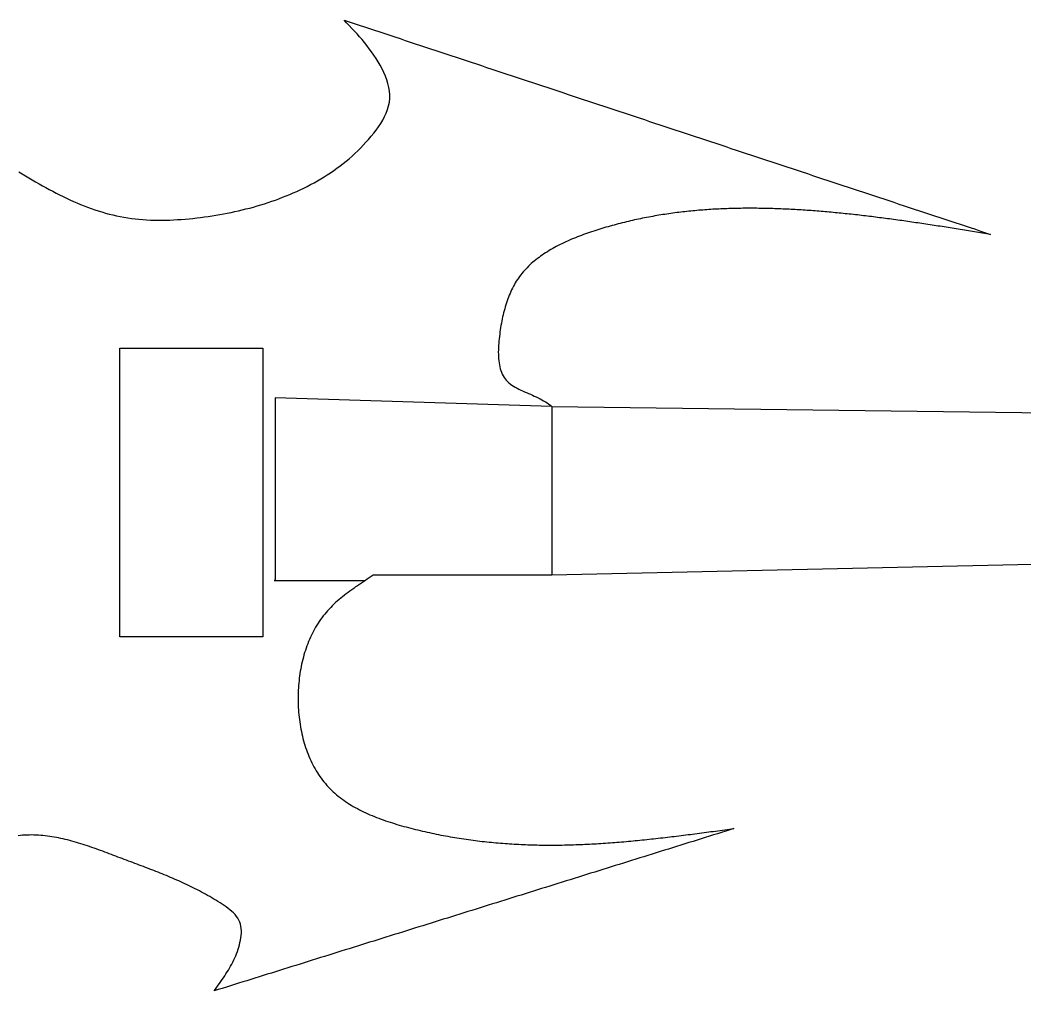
# Model space of a CAD drawing. Extents: x 19 to 405, y 18 to 182.
# Drawn here: x 136.4 to 249.8, y 26.7 to 136.2 of the extents above; entities that cross this region are included whole.
import ezdxf

# ---------------------------------------------------------------- set-up
doc = ezdxf.new("R2010")
doc.units = 0
doc.layers.get('0').update_dxf_attribs({"linetype": 'CONTINUOUS'})

msp = doc.modelspace()

# ---------------------------------------------------------------- linework, layer by layer
for p, q in [((196.4631, 92.6347), (165.237, 93.6276)), ((165.237, 93.6276), (165.237, 73.0005)), ((196.4631, 92.6347), (196.4631, 73.5869)), ((196.4631, 92.6347), (335.2717, 90.8984)), ((335.2717, 76.7033), (196.4631, 73.5869)), ((165.237, 73.0005), (165.0966, 73.0005)), ((165.0966, 73.0005), (175.3938, 73.0005)), ((196.4631, 73.5869), (176.2974, 73.5869))]:
    msp.add_line(p, q)
msp.add_lwpolyline([(163.8313, 66.6271), (147.6987, 66.6271), (147.6987, 99.2281), (163.8313, 99.2281)], close=True)
for points in [[(136.299, 119.117, 0), (136.677, 118.883, 0), (137.056, 118.651, 0), (137.436, 118.422, 0), (137.817, 118.196, 0), (138.198, 117.972, 0), (138.581, 117.752, 0), (138.964, 117.535, 0), (139.349, 117.322, 0), (139.735, 117.112, 0), (140.121, 116.907, 0), (140.509, 116.706, 0), (140.898, 116.509, 0), (141.289, 116.317, 0), (141.68, 116.13, 0), (142.073, 115.949, 0), (142.468, 115.772, 0), (142.864, 115.601, 0), (143.261, 115.436, 0), (143.66, 115.277, 0), (144.06, 115.124, 0), (144.462, 114.977, 0), (144.866, 114.837, 0), (145.272, 114.704, 0), (145.679, 114.578, 0), (146.088, 114.459, 0), (146.499, 114.348, 0), (146.912, 114.245, 0), (147.327, 114.149, 0), (147.744, 114.062, 0), (148.163, 113.983, 0), (148.584, 113.913, 0), (149.007, 113.851, 0), (149.433, 113.798, 0), (149.86, 113.754, 0), (150.289, 113.718, 0), (150.719, 113.69, 0), (151.151, 113.669, 0), (151.584, 113.656, 0), (152.018, 113.649, 0), (152.453, 113.65, 0), (152.889, 113.657, 0), (153.325, 113.67, 0), (153.762, 113.688, 0), (154.198, 113.713, 0), (154.635, 113.742, 0), (155.071, 113.777, 0), (155.507, 113.816, 0), (155.942, 113.86, 0), (156.377, 113.908, 0), (156.81, 113.959, 0), (157.243, 114.015, 0), (157.675, 114.075, 0), (158.106, 114.139, 0), (158.536, 114.208, 0), (158.965, 114.28, 0), (159.393, 114.357, 0), (159.819, 114.439, 0), (160.245, 114.525, 0), (160.669, 114.615, 0), (161.092, 114.71, 0), (161.514, 114.81, 0), (161.935, 114.914, 0), (162.354, 115.023, 0), (162.772, 115.137, 0), (163.189, 115.256, 0), (163.604, 115.38, 0), (164.017, 115.509, 0), (164.43, 115.642, 0), (164.84, 115.781, 0), (165.249, 115.926, 0), (165.657, 116.075, 0), (166.062, 116.23, 0), (166.466, 116.39, 0), (166.868, 116.556, 0), (167.268, 116.727, 0), (167.665, 116.904, 0), (168.06, 117.087, 0), (168.453, 117.276, 0), (168.842, 117.47, 0), (169.228, 117.671, 0), (169.612, 117.878, 0), (169.992, 118.091, 0), (170.368, 118.311, 0), (170.741, 118.537, 0), (171.11, 118.77, 0), (171.474, 119.009, 0), (171.835, 119.255, 0), (172.191, 119.508, 0), (172.543, 119.768, 0), (172.89, 120.035, 0), (173.232, 120.309, 0), (173.569, 120.591, 0), (173.9, 120.879, 0), (174.227, 121.176, 0), (174.548, 121.479, 0), (174.863, 121.791, 0), (175.172, 122.11, 0), (175.475, 122.437, 0), (175.772, 122.771, 0), (176.062, 123.114, 0), (176.346, 123.465, 0), (176.622, 123.824, 0), (176.887, 124.191, 0), (177.137, 124.566, 0), (177.368, 124.947, 0), (177.577, 125.335, 0), (177.76, 125.73, 0), (177.913, 126.131, 0), (178.033, 126.537, 0), (178.115, 126.949, 0), (178.156, 127.366, 0), (178.157, 127.787, 0), (178.121, 128.211, 0), (178.051, 128.636, 0), (177.95, 129.06, 0), (177.82, 129.484, 0), (177.665, 129.904, 0), (177.488, 130.319, 0), (177.291, 130.729, 0), (177.077, 131.132, 0), (176.85, 131.526, 0), (176.612, 131.911, 0), (176.366, 132.284, 0), (176.112, 132.648, 0), (175.851, 133.002, 0), (175.584, 133.348, 0), (175.311, 133.687, 0), (175.033, 134.019, 0), (174.75, 134.345, 0), (174.464, 134.666, 0), (174.175, 134.983, 0), (173.883, 135.296, 0), (173.589, 135.607, 0), (173.293, 135.916, 0), (172.998, 136.225, 0)], [(172.998, 136.225, 0), (173.572, 136.034, 0), (174.147, 135.844, 0), (174.721, 135.654, 0), (175.296, 135.463, 0), (175.87, 135.273, 0), (176.445, 135.083, 0), (177.019, 134.892, 0), (177.594, 134.702, 0), (178.168, 134.512, 0), (178.743, 134.321, 0), (179.317, 134.131, 0), (179.892, 133.941, 0), (180.466, 133.75, 0), (181.041, 133.56, 0), (181.615, 133.369, 0), (182.19, 133.179, 0), (182.764, 132.989, 0), (183.339, 132.798, 0), (183.913, 132.608, 0), (184.488, 132.418, 0), (185.062, 132.227, 0), (185.637, 132.037, 0), (186.211, 131.847, 0), (186.786, 131.656, 0), (187.36, 131.466, 0), (187.935, 131.275, 0), (188.509, 131.085, 0), (189.084, 130.895, 0), (189.658, 130.704, 0), (190.233, 130.514, 0), (190.807, 130.324, 0), (191.382, 130.133, 0), (191.957, 129.943, 0), (192.531, 129.753, 0), (193.106, 129.562, 0), (193.68, 129.372, 0), (194.255, 129.181, 0), (194.829, 128.991, 0), (195.404, 128.801, 0), (195.978, 128.61, 0), (196.553, 128.42, 0), (197.127, 128.23, 0), (197.702, 128.039, 0), (198.276, 127.849, 0), (198.851, 127.659, 0), (199.425, 127.468, 0), (200, 127.278, 0), (200.574, 127.087, 0), (201.149, 126.897, 0), (201.723, 126.707, 0), (202.298, 126.516, 0), (202.872, 126.326, 0), (203.447, 126.136, 0), (204.021, 125.945, 0), (204.596, 125.755, 0), (205.17, 125.565, 0), (205.745, 125.374, 0), (206.319, 125.184, 0), (206.894, 124.993, 0), (207.468, 124.803, 0), (208.043, 124.613, 0), (208.617, 124.422, 0), (209.192, 124.232, 0), (209.766, 124.042, 0), (210.341, 123.851, 0), (210.915, 123.661, 0), (211.49, 123.471, 0), (212.065, 123.28, 0), (212.639, 123.09, 0), (213.214, 122.899, 0), (213.788, 122.709, 0), (214.363, 122.519, 0), (214.937, 122.328, 0), (215.512, 122.138, 0), (216.086, 121.948, 0), (216.661, 121.757, 0), (217.235, 121.567, 0), (217.81, 121.377, 0), (218.384, 121.186, 0), (218.959, 120.996, 0), (219.533, 120.805, 0), (220.108, 120.615, 0), (220.682, 120.425, 0), (221.257, 120.234, 0), (221.831, 120.044, 0), (222.406, 119.854, 0), (222.98, 119.663, 0), (223.555, 119.473, 0), (224.129, 119.283, 0), (224.704, 119.092, 0), (225.278, 118.902, 0), (225.853, 118.711, 0), (226.427, 118.521, 0), (227.002, 118.331, 0), (227.576, 118.14, 0), (228.151, 117.95, 0), (228.725, 117.76, 0), (229.3, 117.569, 0), (229.874, 117.379, 0), (230.449, 117.189, 0), (231.024, 116.998, 0), (231.598, 116.808, 0), (232.173, 116.617, 0), (232.747, 116.427, 0), (233.322, 116.237, 0), (233.896, 116.046, 0), (234.471, 115.856, 0), (235.045, 115.666, 0), (235.62, 115.475, 0), (236.194, 115.285, 0), (236.769, 115.095, 0), (237.343, 114.904, 0), (237.918, 114.714, 0), (238.492, 114.524, 0), (239.067, 114.333, 0), (239.641, 114.143, 0), (240.216, 113.952, 0), (240.79, 113.762, 0), (241.365, 113.572, 0), (241.939, 113.381, 0), (242.514, 113.191, 0), (243.088, 113.001, 0), (243.663, 112.81, 0), (244.237, 112.62, 0), (244.812, 112.43, 0), (245.386, 112.239, 0), (245.961, 112.049, 0)], [(245.961, 112.049, 0), (245.733, 112.086, 0), (245.505, 112.123, 0), (245.277, 112.159, 0), (245.049, 112.196, 0), (244.821, 112.233, 0), (244.592, 112.27, 0), (244.364, 112.307, 0), (244.136, 112.343, 0), (243.908, 112.38, 0), (243.68, 112.417, 0), (243.452, 112.453, 0), (243.224, 112.49, 0), (242.996, 112.526, 0), (242.768, 112.563, 0), (242.54, 112.599, 0), (242.312, 112.636, 0), (242.084, 112.672, 0), (241.856, 112.708, 0), (241.628, 112.744, 0), (241.4, 112.78, 0), (241.172, 112.816, 0), (240.944, 112.851, 0), (240.716, 112.887, 0), (240.488, 112.922, 0), (240.26, 112.958, 0), (240.032, 112.993, 0), (239.804, 113.028, 0), (239.576, 113.063, 0), (239.348, 113.098, 0), (239.12, 113.132, 0), (238.892, 113.167, 0), (238.664, 113.201, 0), (238.436, 113.235, 0), (238.209, 113.269, 0), (237.981, 113.303, 0), (237.753, 113.337, 0), (237.525, 113.37, 0), (237.297, 113.404, 0), (237.069, 113.437, 0), (236.841, 113.47, 0), (236.614, 113.502, 0), (236.386, 113.535, 0), (236.158, 113.567, 0), (235.93, 113.599, 0), (235.703, 113.631, 0), (235.475, 113.662, 0), (235.247, 113.694, 0), (235.019, 113.725, 0), (234.792, 113.756, 0), (234.564, 113.786, 0), (234.337, 113.816, 0), (234.109, 113.846, 0), (233.881, 113.876, 0), (233.654, 113.906, 0), (233.426, 113.935, 0), (233.199, 113.964, 0), (232.971, 113.993, 0), (232.744, 114.021, 0), (232.516, 114.049, 0), (232.289, 114.077, 0), (232.061, 114.104, 0), (231.834, 114.132, 0), (231.606, 114.158, 0), (231.379, 114.185, 0), (231.151, 114.211, 0), (230.924, 114.237, 0), (230.697, 114.262, 0), (230.47, 114.288, 0), (230.242, 114.312, 0), (230.015, 114.337, 0), (229.788, 114.361, 0), (229.561, 114.385, 0), (229.333, 114.408, 0), (229.106, 114.431, 0), (228.879, 114.454, 0), (228.652, 114.476, 0), (228.425, 114.498, 0), (228.198, 114.519, 0), (227.971, 114.54, 0), (227.744, 114.561, 0), (227.517, 114.581, 0), (227.29, 114.601, 0), (227.063, 114.62, 0), (226.836, 114.639, 0), (226.609, 114.658, 0), (226.382, 114.676, 0), (226.156, 114.693, 0), (225.929, 114.711, 0), (225.702, 114.727, 0), (225.475, 114.744, 0), (225.249, 114.759, 0), (225.022, 114.775, 0), (224.795, 114.79, 0), (224.569, 114.804, 0), (224.342, 114.818, 0), (224.116, 114.831, 0), (223.889, 114.844, 0), (223.663, 114.857, 0), (223.436, 114.869, 0), (223.21, 114.88, 0), (222.984, 114.891, 0), (222.757, 114.901, 0), (222.531, 114.911, 0), (222.305, 114.92, 0), (222.078, 114.929, 0), (221.852, 114.938, 0), (221.626, 114.945, 0), (221.4, 114.952, 0), (221.174, 114.959, 0), (220.948, 114.965, 0), (220.722, 114.97, 0), (220.496, 114.975, 0), (220.27, 114.98, 0), (220.044, 114.983, 0), (219.818, 114.987, 0), (219.592, 114.989, 0), (219.367, 114.991, 0), (219.141, 114.992, 0), (218.915, 114.993, 0), (218.689, 114.993, 0), (218.464, 114.993, 0), (218.238, 114.991, 0), (218.012, 114.989, 0), (217.787, 114.987, 0), (217.561, 114.984, 0), (217.335, 114.98, 0), (217.11, 114.975, 0), (216.884, 114.97, 0), (216.658, 114.964, 0), (216.433, 114.957, 0), (216.207, 114.95, 0), (215.982, 114.941, 0), (215.756, 114.932, 0), (215.53, 114.923, 0), (215.305, 114.912, 0), (215.079, 114.901, 0), (214.853, 114.889, 0), (214.627, 114.876, 0), (214.401, 114.863, 0), (214.176, 114.848, 0), (213.95, 114.833, 0), (213.724, 114.817, 0), (213.498, 114.8, 0), (213.272, 114.783, 0), (213.046, 114.764, 0), (212.82, 114.745, 0), (212.594, 114.724, 0), (212.368, 114.703, 0), (212.141, 114.681, 0), (211.915, 114.658, 0), (211.689, 114.634, 0), (211.462, 114.61, 0), (211.236, 114.584, 0), (211.009, 114.558, 0), (210.783, 114.53, 0), (210.556, 114.502, 0), (210.329, 114.472, 0), (210.103, 114.442, 0), (209.876, 114.411, 0), (209.649, 114.378, 0), (209.422, 114.345, 0), (209.195, 114.311, 0), (208.967, 114.276, 0), (208.74, 114.24, 0), (208.513, 114.202, 0), (208.285, 114.164, 0), (208.057, 114.125, 0), (207.83, 114.084, 0), (207.602, 114.043, 0), (207.374, 114, 0), (207.146, 113.957, 0), (206.918, 113.912, 0), (206.689, 113.866, 0), (206.461, 113.82, 0), (206.232, 113.772, 0), (206.004, 113.723, 0), (205.775, 113.673, 0), (205.546, 113.621, 0), (205.317, 113.569, 0), (205.088, 113.515, 0), (204.858, 113.461, 0), (204.629, 113.405, 0), (204.399, 113.348, 0), (204.169, 113.29, 0), (203.94, 113.23, 0), (203.71, 113.17, 0), (203.479, 113.108, 0), (203.249, 113.045, 0), (203.018, 112.98, 0), (202.788, 112.915, 0), (202.557, 112.848, 0), (202.326, 112.78, 0), (202.095, 112.711, 0), (201.863, 112.641, 0), (201.632, 112.569, 0), (201.401, 112.495, 0), (201.17, 112.421, 0), (200.94, 112.345, 0), (200.709, 112.267, 0), (200.48, 112.188, 0), (200.251, 112.107, 0), (200.022, 112.025, 0), (199.795, 111.941, 0), (199.568, 111.855, 0), (199.342, 111.768, 0), (199.118, 111.678, 0), (198.894, 111.587, 0), (198.672, 111.495, 0), (198.451, 111.4, 0), (198.232, 111.303, 0), (198.014, 111.204, 0), (197.798, 111.103, 0), (197.583, 111.001, 0), (197.371, 110.896, 0), (197.16, 110.789, 0), (196.952, 110.679, 0), (196.745, 110.568, 0), (196.541, 110.454, 0), (196.339, 110.338, 0), (196.139, 110.22, 0), (195.942, 110.099, 0), (195.748, 109.976, 0), (195.556, 109.85, 0), (195.368, 109.722, 0), (195.182, 109.592, 0), (194.999, 109.458, 0), (194.819, 109.322, 0), (194.642, 109.184, 0), (194.469, 109.043, 0), (194.299, 108.899, 0), (194.132, 108.752, 0), (193.969, 108.602, 0), (193.81, 108.45, 0), (193.654, 108.294, 0), (193.503, 108.136, 0), (193.355, 107.975, 0), (193.211, 107.81, 0), (193.072, 107.643, 0), (192.936, 107.472, 0), (192.805, 107.299, 0), (192.679, 107.122, 0), (192.557, 106.942, 0), (192.439, 106.759, 0), (192.325, 106.573, 0), (192.215, 106.383, 0), (192.11, 106.191, 0), (192.008, 105.996, 0), (191.91, 105.798, 0), (191.816, 105.597, 0), (191.726, 105.393, 0), (191.639, 105.187, 0), (191.555, 104.978, 0), (191.476, 104.766, 0), (191.399, 104.551, 0), (191.326, 104.334, 0), (191.256, 104.114, 0), (191.189, 103.892, 0), (191.125, 103.667, 0), (191.064, 103.44, 0), (191.005, 103.21, 0), (190.95, 102.978, 0), (190.897, 102.744, 0), (190.847, 102.507, 0), (190.799, 102.268, 0), (190.753, 102.027, 0), (190.71, 101.784, 0), (190.669, 101.539, 0), (190.631, 101.291, 0), (190.594, 101.042, 0), (190.56, 100.79, 0), (190.528, 100.538, 0), (190.498, 100.284, 0), (190.472, 100.029, 0), (190.45, 99.7751, 0), (190.432, 99.5212, 0), (190.419, 99.2684, 0), (190.41, 99.0169, 0), (190.408, 98.7674, 0), (190.41, 98.5204, 0), (190.42, 98.2762, 0), (190.436, 98.0354, 0), (190.459, 97.7986, 0), (190.49, 97.5661, 0), (190.528, 97.3384, 0), (190.576, 97.1161, 0), (190.632, 96.8997, 0), (190.697, 96.6896, 0), (190.772, 96.4863, 0), (190.858, 96.2903, 0), (190.953, 96.102, 0), (191.06, 95.9221, 0), (191.179, 95.7509, 0), (191.309, 95.589, 0), (191.452, 95.4366, 0), (191.606, 95.2935, 0), (191.77, 95.1587, 0), (191.945, 95.0314, 0), (192.128, 94.911, 0), (192.32, 94.7967, 0), (192.518, 94.6876, 0), (192.722, 94.5829, 0), (192.932, 94.482, 0), (193.146, 94.384, 0), (193.363, 94.2881, 0), (193.583, 94.1936, 0), (193.804, 94.0997, 0), (194.026, 94.0056, 0), (194.247, 93.9105, 0), (194.467, 93.8136, 0), (194.685, 93.7142, 0), (194.9, 93.6115, 0), (195.112, 93.5048, 0), (195.318, 93.3931, 0), (195.518, 93.2759, 0), (195.713, 93.1537, 0), (195.904, 93.0275, 0), (196.092, 92.8982, 0), (196.278, 92.767, 0), (196.463, 92.6347, 0)], [(176.297, 73.5869, 0), (176.073, 73.4422, 0), (175.85, 73.2974, 0), (175.626, 73.1524, 0), (175.404, 73.0069, 0), (175.181, 72.8608, 0), (174.96, 72.714, 0), (174.74, 72.5663, 0), (174.521, 72.4176, 0), (174.303, 72.2678, 0), (174.087, 72.1167, 0), (173.872, 71.9641, 0), (173.66, 71.81, 0), (173.449, 71.6541, 0), (173.241, 71.4964, 0), (173.035, 71.3366, 0), (172.831, 71.1747, 0), (172.631, 71.0104, 0), (172.433, 70.8437, 0), (172.238, 70.6745, 0), (172.047, 70.5025, 0), (171.859, 70.3276, 0), (171.675, 70.1496, 0), (171.494, 69.9686, 0), (171.317, 69.7841, 0), (171.145, 69.5963, 0), (170.977, 69.4048, 0), (170.813, 69.2096, 0), (170.653, 69.0106, 0), (170.499, 68.8077, 0), (170.349, 68.6011, 0), (170.203, 68.3909, 0), (170.062, 68.1771, 0), (169.926, 67.9599, 0), (169.794, 67.7395, 0), (169.666, 67.5157, 0), (169.543, 67.2889, 0), (169.425, 67.059, 0), (169.311, 66.8262, 0), (169.201, 66.5905, 0), (169.095, 66.3521, 0), (168.994, 66.111, 0), (168.898, 65.8674, 0), (168.805, 65.6214, 0), (168.717, 65.373, 0), (168.633, 65.1224, 0), (168.553, 64.8695, 0), (168.478, 64.6147, 0), (168.406, 64.3579, 0), (168.339, 64.0992, 0), (168.276, 63.8387, 0), (168.217, 63.5766, 0), (168.162, 63.3129, 0), (168.111, 63.0477, 0), (168.064, 62.7812, 0), (168.021, 62.5134, 0), (167.982, 62.2444, 0), (167.948, 61.9743, 0), (167.917, 61.7032, 0), (167.89, 61.4312, 0), (167.866, 61.1585, 0), (167.847, 60.885, 0), (167.832, 60.611, 0), (167.82, 60.3365, 0), (167.813, 60.0617, 0), (167.809, 59.7866, 0), (167.81, 59.5114, 0), (167.814, 59.2362, 0), (167.822, 58.9611, 0), (167.834, 58.6862, 0), (167.851, 58.4116, 0), (167.871, 58.1374, 0), (167.895, 57.8639, 0), (167.924, 57.5909, 0), (167.956, 57.3188, 0), (167.993, 57.0476, 0), (168.033, 56.7773, 0), (168.078, 56.5082, 0), (168.127, 56.2404, 0), (168.18, 55.9738, 0), (168.237, 55.7088, 0), (168.298, 55.4453, 0), (168.364, 55.1835, 0), (168.434, 54.9235, 0), (168.507, 54.6655, 0), (168.586, 54.4094, 0), (168.668, 54.1555, 0), (168.755, 53.9039, 0), (168.846, 53.6546, 0), (168.941, 53.4079, 0), (169.041, 53.1637, 0), (169.145, 52.9222, 0), (169.253, 52.6836, 0), (169.365, 52.4479, 0), (169.482, 52.2152, 0), (169.604, 51.9857, 0), (169.73, 51.7595, 0), (169.86, 51.5367, 0), (169.994, 51.3174, 0), (170.134, 51.1017, 0), (170.277, 50.8898, 0), (170.425, 50.6817, 0), (170.578, 50.4776, 0), (170.735, 50.2775, 0), (170.896, 50.0816, 0), (171.062, 49.89, 0), (171.233, 49.7029, 0), (171.408, 49.5202, 0), (171.588, 49.3418, 0), (171.772, 49.1678, 0), (171.96, 48.998, 0), (172.152, 48.8323, 0), (172.348, 48.6707, 0), (172.548, 48.5131, 0), (172.751, 48.3595, 0), (172.958, 48.2096, 0), (173.169, 48.0636, 0), (173.383, 47.9212, 0), (173.6, 47.7825, 0), (173.821, 47.6472, 0), (174.044, 47.5155, 0), (174.271, 47.3871, 0), (174.5, 47.2621, 0), (174.732, 47.1403, 0), (174.966, 47.0216, 0), (175.203, 46.906, 0), (175.442, 46.7934, 0), (175.683, 46.6838, 0), (175.927, 46.577, 0), (176.172, 46.473, 0), (176.42, 46.3717, 0), (176.669, 46.273, 0), (176.92, 46.1769, 0), (177.172, 46.0832, 0), (177.426, 45.992, 0), (177.681, 45.903, 0), (177.937, 45.8163, 0), (178.194, 45.7318, 0), (178.452, 45.6493, 0), (178.711, 45.5689, 0), (178.971, 45.4904, 0), (179.231, 45.4138, 0), (179.492, 45.339, 0), (179.753, 45.2659, 0), (180.015, 45.1944, 0), (180.277, 45.1245, 0), (180.538, 45.056, 0), (180.8, 44.989, 0), (181.061, 44.9233, 0), (181.323, 44.859, 0), (181.584, 44.796, 0), (181.845, 44.7343, 0), (182.106, 44.674, 0), (182.366, 44.615, 0), (182.627, 44.5573, 0), (182.888, 44.5009, 0), (183.148, 44.4458, 0), (183.408, 44.3919, 0), (183.668, 44.3394, 0), (183.928, 44.2881, 0), (184.188, 44.238, 0), (184.448, 44.1892, 0), (184.707, 44.1417, 0), (184.967, 44.0953, 0), (185.226, 44.0502, 0), (185.486, 44.0064, 0), (185.745, 43.9637, 0), (186.004, 43.9222, 0), (186.263, 43.8819, 0), (186.522, 43.8428, 0), (186.781, 43.8049, 0), (187.04, 43.7681, 0), (187.298, 43.7325, 0), (187.557, 43.698, 0), (187.815, 43.6647, 0), (188.074, 43.6325, 0), (188.332, 43.6014, 0), (188.59, 43.5714, 0), (188.849, 43.5426, 0), (189.107, 43.5148, 0), (189.365, 43.4882, 0), (189.623, 43.4626, 0), (189.881, 43.4381, 0), (190.139, 43.4146, 0), (190.397, 43.3922, 0), (190.654, 43.3709, 0), (190.912, 43.3506, 0), (191.17, 43.3313, 0), (191.427, 43.313, 0), (191.685, 43.2958, 0), (191.943, 43.2795, 0), (192.2, 43.2643, 0), (192.458, 43.2501, 0), (192.715, 43.2368, 0), (192.973, 43.2245, 0), (193.23, 43.2132, 0), (193.488, 43.2028, 0), (193.745, 43.1933, 0), (194.003, 43.1848, 0), (194.26, 43.1773, 0), (194.517, 43.1706, 0), (194.775, 43.1649, 0), (195.032, 43.1601, 0), (195.29, 43.1562, 0), (195.547, 43.1531, 0), (195.804, 43.151, 0), (196.062, 43.1497, 0), (196.319, 43.1492, 0), (196.577, 43.1497, 0), (196.834, 43.1509, 0), (197.091, 43.1531, 0), (197.349, 43.156, 0), (197.606, 43.1598, 0), (197.864, 43.1643, 0), (198.122, 43.1697, 0), (198.379, 43.1759, 0), (198.637, 43.1829, 0), (198.894, 43.1906, 0), (199.152, 43.1991, 0), (199.41, 43.2084, 0), (199.668, 43.2184, 0), (199.926, 43.2292, 0), (200.183, 43.2406, 0), (200.441, 43.2528, 0), (200.699, 43.2657, 0), (200.957, 43.2793, 0), (201.215, 43.2936, 0), (201.473, 43.3085, 0), (201.731, 43.3241, 0), (201.989, 43.3404, 0), (202.248, 43.3572, 0), (202.506, 43.3747, 0), (202.764, 43.3929, 0), (203.022, 43.4116, 0), (203.28, 43.4309, 0), (203.539, 43.4508, 0), (203.797, 43.4713, 0), (204.055, 43.4923, 0), (204.314, 43.5139, 0), (204.572, 43.536, 0), (204.83, 43.5586, 0), (205.089, 43.5818, 0), (205.347, 43.6055, 0), (205.606, 43.6296, 0), (205.864, 43.6543, 0), (206.123, 43.6794, 0), (206.381, 43.705, 0), (206.64, 43.731, 0), (206.899, 43.7575, 0), (207.157, 43.7843, 0), (207.416, 43.8117, 0), (207.675, 43.8394, 0), (207.933, 43.8675, 0), (208.192, 43.896, 0), (208.451, 43.9249, 0), (208.709, 43.9541, 0), (208.968, 43.9837, 0), (209.227, 44.0136, 0), (209.486, 44.0439, 0), (209.745, 44.0744, 0), (210.003, 44.1053, 0), (210.262, 44.1365, 0), (210.521, 44.1679, 0), (210.78, 44.1997, 0), (211.039, 44.2317, 0), (211.298, 44.2639, 0), (211.557, 44.2964, 0), (211.816, 44.3291, 0), (212.075, 44.3621, 0), (212.333, 44.3952, 0), (212.592, 44.4286, 0), (212.851, 44.4621, 0), (213.11, 44.4958, 0), (213.369, 44.5297, 0), (213.628, 44.5637, 0), (213.887, 44.5979, 0), (214.146, 44.6322, 0), (214.405, 44.6667, 0), (214.664, 44.7012, 0), (214.923, 44.7358, 0), (215.182, 44.7705, 0), (215.441, 44.8053, 0), (215.7, 44.8402, 0), (215.959, 44.8751, 0), (216.218, 44.9101, 0), (216.477, 44.9451, 0), (216.736, 44.9801, 0), (216.996, 45.0151, 0)], [(158.332, 26.6999, 0), (158.485, 26.9104, 0), (158.638, 27.1211, 0), (158.79, 27.3321, 0), (158.941, 27.5437, 0), (159.091, 27.7559, 0), (159.239, 27.969, 0), (159.385, 28.1832, 0), (159.529, 28.3986, 0), (159.671, 28.6154, 0), (159.809, 28.8338, 0), (159.944, 29.0539, 0), (160.076, 29.276, 0), (160.204, 29.5001, 0), (160.327, 29.7266, 0), (160.446, 29.9554, 0), (160.56, 30.187, 0), (160.669, 30.4213, 0), (160.772, 30.6586, 0), (160.869, 30.899, 0), (160.96, 31.1428, 0), (161.045, 31.3901, 0), (161.122, 31.641, 0), (161.193, 31.8959, 0), (161.256, 32.1547, 0), (161.311, 32.4176, 0), (161.356, 32.6831, 0), (161.39, 32.9496, 0), (161.41, 33.2152, 0), (161.415, 33.4781, 0), (161.402, 33.7366, 0), (161.369, 33.9888, 0), (161.315, 34.233, 0), (161.237, 34.4673, 0), (161.135, 34.691, 0), (161.011, 34.9045, 0), (160.866, 35.1085, 0), (160.704, 35.3037, 0), (160.525, 35.4907, 0), (160.333, 35.6704, 0), (160.129, 35.8432, 0), (159.915, 36.01, 0), (159.693, 36.1713, 0), (159.466, 36.3279, 0), (159.235, 36.4805, 0), (159.003, 36.6296, 0), (158.771, 36.7759, 0), (158.538, 36.9193, 0), (158.306, 37.06, 0), (158.074, 37.198, 0), (157.842, 37.3334, 0), (157.609, 37.4663, 0), (157.377, 37.5968, 0), (157.145, 37.7249, 0), (156.913, 37.8507, 0), (156.68, 37.9742, 0), (156.448, 38.0956, 0), (156.216, 38.2148, 0), (155.983, 38.3321, 0), (155.751, 38.4474, 0), (155.518, 38.5608, 0), (155.285, 38.6724, 0), (155.052, 38.7823, 0), (154.819, 38.8904, 0), (154.586, 38.997, 0), (154.353, 39.1021, 0), (154.119, 39.2057, 0), (153.886, 39.3079, 0), (153.652, 39.4088, 0), (153.418, 39.5084, 0), (153.184, 39.6069, 0), (152.95, 39.7043, 0), (152.715, 39.8006, 0), (152.48, 39.896, 0), (152.245, 39.9905, 0), (152.01, 40.0841, 0), (151.774, 40.1771, 0), (151.539, 40.2693, 0), (151.303, 40.3609, 0), (151.066, 40.452, 0), (150.829, 40.5426, 0), (150.592, 40.6328, 0), (150.355, 40.7227, 0), (150.117, 40.8124, 0), (149.879, 40.9019, 0), (149.641, 40.9912, 0), (149.402, 41.0805, 0), (149.163, 41.1699, 0), (148.924, 41.2593, 0), (148.684, 41.3489, 0), (148.443, 41.4388, 0), (148.202, 41.5289, 0), (147.961, 41.6195, 0), (147.72, 41.7105, 0), (147.478, 41.802, 0), (147.235, 41.8939, 0), (146.992, 41.9861, 0), (146.749, 42.0784, 0), (146.505, 42.1706, 0), (146.26, 42.2627, 0), (146.016, 42.3545, 0), (145.771, 42.4459, 0), (145.525, 42.5367, 0), (145.279, 42.6267, 0), (145.033, 42.7159, 0), (144.786, 42.804, 0), (144.539, 42.8911, 0), (144.292, 42.9768, 0), (144.044, 43.0611, 0), (143.796, 43.1438, 0), (143.547, 43.2248, 0), (143.299, 43.3039, 0), (143.049, 43.3811, 0), (142.8, 43.4561, 0), (142.55, 43.5288, 0), (142.3, 43.5991, 0), (142.049, 43.6668, 0), (141.799, 43.7318, 0), (141.548, 43.794, 0), (141.296, 43.8532, 0), (141.044, 43.9093, 0), (140.793, 43.9621, 0), (140.54, 44.0115, 0), (140.288, 44.0573, 0), (140.035, 44.0995, 0), (139.782, 44.1378, 0), (139.529, 44.1721, 0), (139.275, 44.2023, 0), (139.022, 44.2283, 0), (138.768, 44.2499, 0), (138.513, 44.2669, 0), (138.259, 44.2792, 0), (138.004, 44.2867, 0), (137.75, 44.2894, 0), (137.495, 44.2874, 0), (137.24, 44.2808, 0), (136.985, 44.2696, 0), (136.729, 44.254, 0), (136.474, 44.234, 0), (136.219, 44.2098, 0)], [(216.996, 45.0151, 0), (216.534, 44.8709, 0), (216.072, 44.7267, 0), (215.61, 44.5825, 0), (215.148, 44.4383, 0), (214.686, 44.2941, 0), (214.224, 44.1499, 0), (213.762, 44.0056, 0), (213.3, 43.8614, 0), (212.838, 43.7172, 0), (212.376, 43.573, 0), (211.914, 43.4288, 0), (211.452, 43.2846, 0), (210.991, 43.1404, 0), (210.529, 42.9961, 0), (210.067, 42.8519, 0), (209.605, 42.7077, 0), (209.143, 42.5635, 0), (208.681, 42.4193, 0), (208.219, 42.2751, 0), (207.757, 42.1309, 0), (207.295, 41.9866, 0), (206.833, 41.8424, 0), (206.371, 41.6982, 0), (205.909, 41.554, 0), (205.447, 41.4098, 0), (204.986, 41.2656, 0), (204.524, 41.1214, 0), (204.062, 40.9771, 0), (203.6, 40.8329, 0), (203.138, 40.6887, 0), (202.676, 40.5445, 0), (202.214, 40.4003, 0), (201.752, 40.2561, 0), (201.29, 40.1119, 0), (200.828, 39.9676, 0), (200.366, 39.8234, 0), (199.904, 39.6792, 0), (199.443, 39.535, 0), (198.981, 39.3908, 0), (198.519, 39.2466, 0), (198.057, 39.1024, 0), (197.595, 38.9581, 0), (197.133, 38.8139, 0), (196.671, 38.6697, 0), (196.209, 38.5255, 0), (195.747, 38.3813, 0), (195.285, 38.2371, 0), (194.823, 38.0929, 0), (194.361, 37.9486, 0), (193.899, 37.8044, 0), (193.438, 37.6602, 0), (192.976, 37.516, 0), (192.514, 37.3718, 0), (192.052, 37.2276, 0), (191.59, 37.0834, 0), (191.128, 36.9391, 0), (190.666, 36.7949, 0), (190.204, 36.6507, 0), (189.742, 36.5065, 0), (189.28, 36.3623, 0), (188.818, 36.2181, 0), (188.356, 36.0739, 0), (187.894, 35.9296, 0), (187.433, 35.7854, 0), (186.971, 35.6412, 0), (186.509, 35.497, 0), (186.047, 35.3528, 0), (185.585, 35.2086, 0), (185.123, 35.0644, 0), (184.661, 34.9201, 0), (184.199, 34.7759, 0), (183.737, 34.6317, 0), (183.275, 34.4875, 0), (182.813, 34.3433, 0), (182.351, 34.1991, 0), (181.89, 34.0549, 0), (181.428, 33.9106, 0), (180.966, 33.7664, 0), (180.504, 33.6222, 0), (180.042, 33.478, 0), (179.58, 33.3338, 0), (179.118, 33.1896, 0), (178.656, 33.0454, 0), (178.194, 32.9011, 0), (177.732, 32.7569, 0), (177.27, 32.6127, 0), (176.808, 32.4685, 0), (176.346, 32.3243, 0), (175.885, 32.1801, 0), (175.423, 32.0359, 0), (174.961, 31.8916, 0), (174.499, 31.7474, 0), (174.037, 31.6032, 0), (173.575, 31.459, 0), (173.113, 31.3148, 0), (172.651, 31.1706, 0), (172.189, 31.0264, 0), (171.727, 30.8822, 0), (171.265, 30.7379, 0), (170.803, 30.5937, 0), (170.341, 30.4495, 0), (169.88, 30.3053, 0), (169.418, 30.1611, 0), (168.956, 30.0169, 0), (168.494, 29.8727, 0), (168.032, 29.7284, 0), (167.57, 29.5842, 0), (167.108, 29.44, 0), (166.646, 29.2958, 0), (166.184, 29.1516, 0), (165.722, 29.0074, 0), (165.26, 28.8632, 0), (164.798, 28.7189, 0), (164.337, 28.5747, 0), (163.875, 28.4305, 0), (163.413, 28.2863, 0), (162.951, 28.1421, 0), (162.489, 27.9979, 0), (162.027, 27.8537, 0), (161.565, 27.7094, 0), (161.103, 27.5652, 0), (160.641, 27.421, 0), (160.179, 27.2768, 0), (159.717, 27.1326, 0), (159.255, 26.9884, 0), (158.793, 26.8442, 0), (158.332, 26.6999, 0)]]:
    msp.add_polyline3d(points)

doc.saveas('drawing.dxf')
